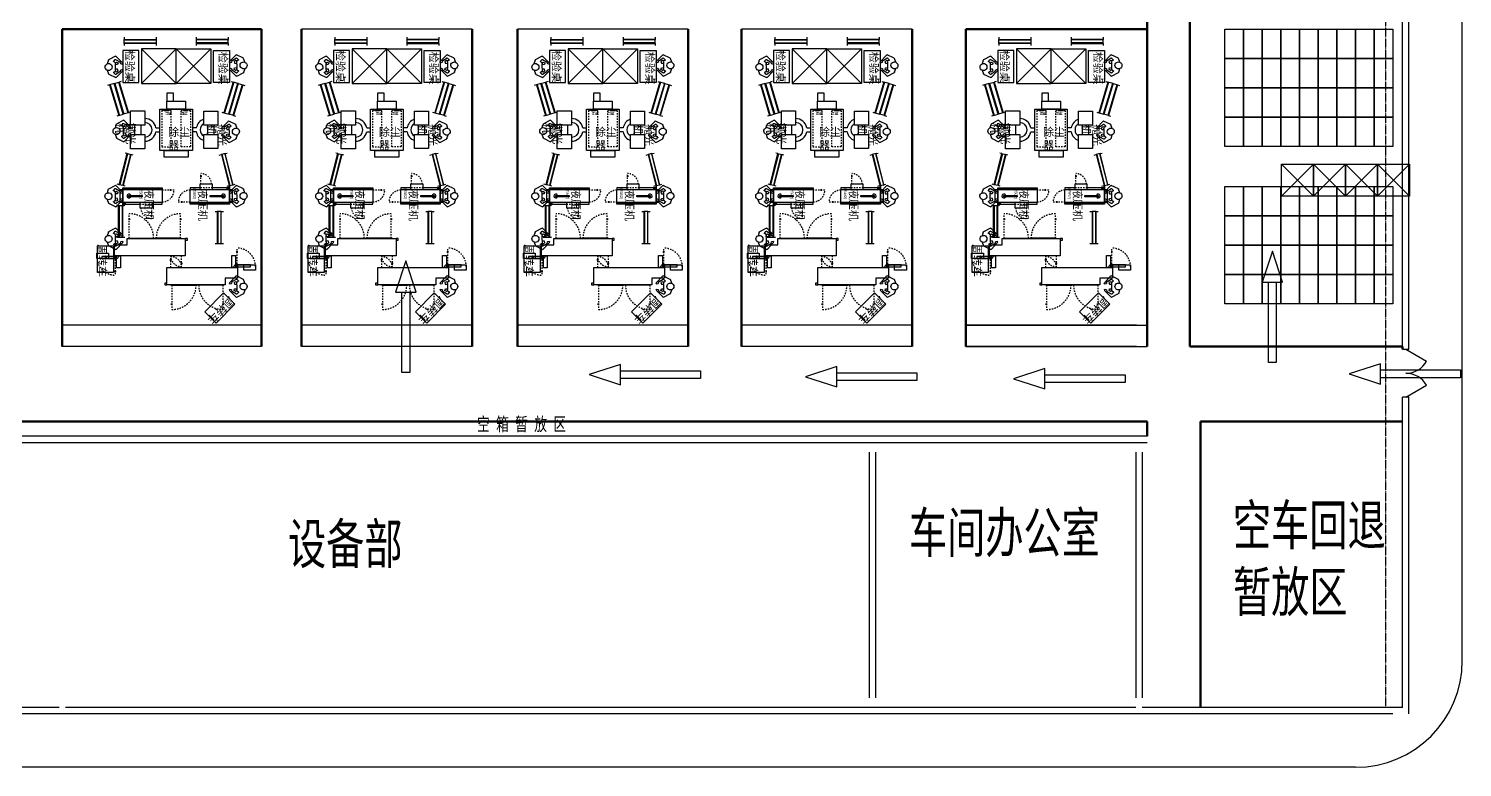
# Model space of a CAD drawing. Header units: millimetres. Extents: x 958 to 636282, y 2095 to 161571.
# Drawn here: x 489090 to 542839, y 5095 to 32785 of the extents above; entities that cross this region are included whole.
import ezdxf

# ---------------------------------------------------------------- set-up
doc = ezdxf.new("R2010")
doc.units = ezdxf.units.MM
doc.linetypes.add('ACAD_ISO04W100', pattern=[30.5, 24, -3, 0.5, -3])
doc.linetypes.add('JIS_02_1.0', pattern=[2, 1, -1])
for name, color, linetype in [('9', 105, 'ACAD_ISO04W100'), ('dl', 3, 'Continuous'), ('wall', 2, 'Continuous'), ('WINDOW', 4, 'Continuous'), ('其他', 7, 'Continuous'), ('墙体', 7, 'Continuous'), ('物流动线', 7, 'Continuous'), ('设备', 7, 'Continuous'), ('设备名称', 3, 'Continuous')]:
    doc.layers.add(name, color=color, linetype=linetype)
doc.layers.add('动线', color=2, linetype='Continuous', lineweight=120)
doc.styles.add('1', font='', dxfattribs={"width": 0.7})
doc.styles.get("Standard").update_dxf_attribs({"font": 'arial.ttf'})
doc.styles.get('1').set_extended_font_data('FangSong_GB2312')

# ---------------------------------------------------------------- blocks, each defined once
blk = doc.blocks.new('M_A0GGR')
for p, q in [((-0.5, 0), (-0.25, -0.433)), ((0.5, 0), (0.25, -0.433))]:
    blk.add_line(p, q)
for centre, start, end in [((-0.5, 0), 300, 0), ((0.5, 0), 180, 240)]:
    blk.add_arc(centre, 0.5, start, end)
blk = doc.blocks.new('Y30-25B2')
at = {"layer": '设备', "color": 4, "linetype": 'JIS_02_1.0', "ltscale": 50}
for p, q in [((1392, 1205), (1392, 1133)), ((1404, 871), (1404, 1271)), ((1415, 1205), (1415, 1133)), ((559, 211), (999, 211)), ((669, 223), (741, 223)), ((669, 199), (741, 199))]:
    blk.add_line(p, q, dxfattribs=at)
at = {"layer": '设备'}
for points in [[(999, 671), (2479, 671), (2479, 741), (1839, 741)], [(1369, 741), (999, 741), (999, 671)]]:
    blk.add_lwpolyline(points, dxfattribs=at)
for points in [[(999, 671), (2479, 671), (2479, 191), (999, 191)], [(1369, 671), (1839, 671), (1839, 871), (1369, 871)], [(2469, 671), (2389, 671), (2389, 731), (2469, 731)], [(2479, 671), (2469, 671), (2469, 811), (2479, 811)], [(2479, 671), (2579, 671), (2579, 191), (2479, 191)], [(999, 191), (2479, 191), (2479, 121), (999, 121)], [(1749, 456), (2249, 456), (2249, 406), (1749, 406)]]:
    blk.add_lwpolyline(points, close=True, dxfattribs=at)
at = {"layer": '设备', "color": 6, "linetype": 'JIS_02_1.0', "ltscale": 50}
blk.add_lwpolyline([(1839, 741), (1369, 741)], dxfattribs=at)
at = {"layer": '设备', "color": 4, "linetype": 'JIS_02_1.0', "ltscale": 50}
for centre, radius, start, end in [((1404, 871), 400, 0, 90), ((999, 211), 440, 90, 180)]:
    blk.add_arc(centre, radius, start, end, dxfattribs=at)
at = {"layer": '设备'}
blk.add_arc((2249, 431), 75, 199.4712, 160.5288, dxfattribs=at)
blk = doc.blocks.new('除尘器')
at = {"layer": '设备'}
for points in [[(578, 2144), (828, 2144), (828, 2444), (578, 2444)], [(318, 1844), (1538, 1844), (1538, 304), (318, 304)], [(1278, 1844), (578, 1844), (578, 2144), (1278, 2144)], [(478, 304), (1378, 304), (1378, 54), (478, 54)]]:
    blk.add_lwpolyline(points, close=True, dxfattribs=at)
at = {"layer": '设备', "insert": (631, 1142), "char_height": 300, "width": 978.98, "attachment_point": 1}
blk.add_mtext('除尘器', dxfattribs=at)
blk = doc.blocks.new('新弯管机')
for p, q in [((1312, 2306), (1312, 2266)), ((2062, 776), (2062, 851)), ((2062, 776), (2062, 106))]:
    blk.add_line(p, q)
for points in [[(1312, 3276), (1292, 3276), (1292, 2306), (1312, 2306)], [(1312, 1296), (1292, 1296), (1292, 2266), (1312, 2266)], [(1962, 996), (2412, 996), (2412, 851), (1962, 851)]]:
    blk.add_lwpolyline(points, close=True)
blk.add_circle((1992, 796), 7.78)
blk.add_arc((1949, 805), 122, 22.3111, 83.9491)
at = {"layer": '设备', "color": 4, "linetype": 'JIS_02_1.0', "ltscale": 50}
for p, q in [((1292, 3246), (382, 3246)), ((558, 3258), (629, 3258)), ((558, 3235), (629, 3235)), ((1962, 3276), (2362, 3276)), ((2220, 3289), (2291, 3289)), ((2220, 3265), (2291, 3265)), ((1292, 1326), (382, 1326)), ((558, 1337), (629, 1337)), ((558, 1313), (629, 1313)), ((1992, 796), (2682, 796)), ((2519, 808), (2591, 808)), ((2519, 784), (2591, 784))]:
    blk.add_line(p, q, dxfattribs=at)
at = {"layer": '设备'}
for points in [[(1312, 3426), (1372, 3426), (1372, 3506), (1312, 3506)], [(2062, 106), (1862, 106), (1862, 546), (2062, 546)], [(2062, 776), (1982, 776), (1982, 296), (2062, 296)]]:
    blk.add_lwpolyline(points, close=True, dxfattribs=at)
for points in [[(1962, 3426), (1962, 776), (1552, 776), (1552, 1246), (1312, 1246), (1312, 3426), (1962, 3426)], [(1962, 926), (1962, 926), (1962, 776), (2062, 776), (2062, 851)]]:
    blk.add_lwpolyline(points, dxfattribs=at)
at = {"layer": '设备', "color": 4, "linetype": 'JIS_02_1.0', "ltscale": 50}
for centre, radius, start, end in [((1292, 3246), 910, 180, 270), ((1962, 3276), 400, 270, 0), ((1292, 1326), 910, 90, 180), ((1992, 796), 690, 270, 0)]:
    blk.add_arc(centre, radius, start, end, dxfattribs=at)
blk = doc.blocks.new('A$C6195158C')
for p, q in [((0, 230), (0, 310)), ((0, 210), (1200, 210)), ((0, 100), (1200, 100)), ((0, 0), (0, 80)), ((1200, 230), (1200, 310)), ((1200, 0), (1200, 80))]:
    blk.add_line(p, q)
blk.add_lwpolyline([(0, 80), (1200, 80), (1200, 230), (0, 230)], close=True)
blk = doc.blocks.new('A$C35020EBF')
at = {"color": 4, "linetype": 'ByBlock'}
for p, q in [((11, 913), (6, 870)), ((433, 1338), (16, 925)), ((153, 895), (178, 982)), ((188, 993), (449, 1142)), ((412, 976), (300, 923)), ((300, 923), (327, 819)), ((506, 955), (412, 976)), ((893, 1106), (456, 1341)), ((473, 1138), (570, 1030)), ((567, 1001), (477, 934)), ((975, 863), (902, 1094)), ((0, 488), (3, 444)), ((8, 432), (412, 6)), ((133, 472), (26, 507)), ((31, 850), (140, 881)), ((169, 371), (146, 458)), ((433, 202), (177, 359)), ((292, 426), (323, 528)), ((402, 369), (292, 426)), ((323, 528), (452, 539)), ((327, 819), (457, 804)), ((497, 386), (402, 369)), ((434, 2), (879, 224)), ((455, 672), (451, 474)), ((458, 869), (455, 672)), ((558, 310), (458, 205)), ((468, 409), (556, 339)), ((888, 235), (969, 463))]:
    blk.add_line(p, q, dxfattribs=at)
at = {"color": 4, "linetype": 'ByBlock', "extrusion": (0, 0, -1)}
for centre, major_axis, start_param, end_param in [((30, 911), (13.8, 13.8), 4.027234, 4.717108), ((197, 976), (-13.8, 13.8), 5.781166, 6.550917), ((447, 1324), (-13.8, 13.8), 0.004719, 1.280356), ((458, 1125), (-13.8, 13.8), 0.267732, 1.625242), ((677, 840), (-156, 156), 5.629991, 5.936422), ((555, 1017), (-13.8, 13.8), 1.625242, 3.286363), ((886, 665), (218, 0), 1.181713, 5.134209), ((884, 1088), (-13.8, 13.8), 1.280356, 2.050777), ((19, 489), (13.8, 13.8), 3.859205, 5.815323), ((22, 446), (13.8, 13.8), 3.169331, 3.859205), ((22, 446), (13.8, 13.8), 3.169331, 3.859205), ((26, 868), (-13.8, 13.8), 3.641913, 5.598031), ((127, 453), (13.8, 13.8), -0.467863, 0.534476), ((134, 900), (-13.8, 13.8), 2.639574, 3.641913), ((187, 375), (-13.8, 13.8), 4.477115, 5.246865), ((426, 19), (-13.8, 13.8), 3.464491, 4.740127), ((444, 218), (-13.8, 13.8), 3.119604, 4.477115), ((671, 496), (156, 156), 3.520813, 3.827245), ((544, 323), (-13.8, 13.8), 1.458483, 3.119604), ((870, 241), (13.8, 13.8), 1.123273, 1.893694), ((886, 665), (-218, 0), 1.992351, 4.323042)]:
    blk.add_ellipse(centre, major_axis=major_axis, ratio=1, start_param=start_param, end_param=end_param, dxfattribs=at)
blk = doc.blocks.new('3支架')
for p, q in [((210, 529), (210, 609)), ((1410, 529), (1410, 609)), ((210, 354), (210, 529)), ((210, 529), (1410, 529)), ((210, 504), (1410, 504)), ((210, 354), (1410, 354)), ((210, 329), (1410, 329)), ((210, 179), (1410, 179)), ((210, 74), (210, 154)), ((210, 154), (1410, 154)), ((1410, 529), (1410, 354)), ((1410, 74), (1410, 154))]:
    blk.add_line(p, q)
blk.add_lwpolyline([(210, 154), (1410, 154), (1410, 354), (210, 354)], close=True)
blk = doc.blocks.new('A$C5E91654F')
for p, q in [((2635, 5136), (1335, 3836)), ((1335, 5136), (2635, 3836)), ((2635, 2536), (1335, 3836)), ((1335, 2536), (2635, 3836))]:
    blk.add_line(p, q)
for points in [[(10911, 6039), (11618, 5332), (11194, 4907), (10487, 5615)], [(1403, 5836), (2603, 5836), (2603, 5236), (1403, 5236)], [(1335, 5136), (2635, 5136), (2635, 3836), (1335, 3836)], [(1335, 2536), (2635, 2536), (2635, 3836), (1335, 3836)], [(1403, 1836), (2603, 1836), (2603, 2436), (1403, 2436)], [(9726, 883), (8726, 883), (8726, 1483), (9726, 1483)]]:
    blk.add_lwpolyline(points, close=True)
at = {"layer": '其他', "color": 2}
blk.add_line((600, 7036), (600, 636), dxfattribs=at)
at = {"layer": '其他'}
for p, q in [((11700, 7036), (11700, 636)), ((12500, 7036), (12500, 636))]:
    blk.add_line(p, q, dxfattribs=at)
at = {"layer": '设备'}
for p, q in [((4299, 4593), (4298, 4446)), ((4447, 4593), (4448, 4446)), ((4299, 3080), (4298, 3226)), ((4447, 3080), (4448, 3226))]:
    blk.add_line(p, q, dxfattribs=at)
at = {"layer": '设备', "color": 6, "linetype": 'JIS_02_1.0', "ltscale": 50}
blk.add_line((3603, 3558), (3603, 3568), dxfattribs=at)
at = {"layer": '设备'}
for points in [[(3673, 4871), (3673, 5396), (4198, 5396), (4198, 4871)], [(4548, 4871), (4548, 5396), (5073, 5396), (5073, 4871)], [(4198, 5259), (4198, 5009), (4548, 5009), (4548, 5259)], [(3663, 2126), (3663, 2661), (4198, 2661), (4198, 2126)], [(4198, 2519), (4198, 2269), (4548, 2269), (4548, 2519)], [(4548, 2126), (4548, 2661), (5083, 2661), (5083, 2126)]]:
    blk.add_lwpolyline(points, close=True, dxfattribs=at)
at = {"layer": '设备', "color": 6, "linetype": 'JIS_02_1.0', "ltscale": 50}
for points in [[(3653, 4372), (5013, 4372), (5013, 4022), (3653, 4022), (3653, 4372)], [(3653, 3300), (5013, 3300), (5013, 3650), (3653, 3650), (3653, 3300)]]:
    blk.add_lwpolyline(points, dxfattribs=at)
at = {"layer": '设备', "color": 6, "linetype": 'ByBlock', "ltscale": 50}
for points in [[(3653, 4282), (3653, 4292), (3634, 4292), (3634, 4106), (3653, 4106), (3653, 4116), (3644, 4116), (3644, 4282), (3653, 4282), (3653, 4116)], [(3653, 3390), (3653, 3380), (3634, 3380), (3634, 3567), (3653, 3567), (3653, 3557), (3644, 3557), (3644, 3390), (3653, 3390), (3653, 3557)]]:
    blk.add_lwpolyline(points, dxfattribs=at)
at = {"layer": '设备'}
for centre, radius, start, end in [((4373, 5011), 425, 199.2331, 259.992), ((4373, 5011), 275, 210.6033, 270), ((4373, 5011), 275, 270, 329.3967), ((4373, 5011), 425, 280.008, 340.7669), ((4373, 2661), 425, 100.008, 180), ((4373, 2661), 275, 90, 180), ((4373, 2661), 275, 0, 90), ((4373, 2661), 425, 0, 79.992)]:
    blk.add_arc(centre, radius, start, end, dxfattribs=at)
at = {"xscale": 0.6000000000235218, "yscale": 0.6000000000203727, "zscale": 0.6000000000000001}
for p, rotation in [((2371, 5845), 91.72114113302071), ((7268, 5845), 91.72114113302071), ((10660, 5845), 91.72114113302071), ((4854, 5558), 91.72114113302071), ((1603, 1824), 271.7211411330207), ((4004, 2120), 271.7211411330207), ((6445, 1818), 271.7211411330207), ((8046, 1824), 271.7211411330207)]:
    blk.add_blockref('A$C35020EBF', p, dxfattribs=dict(at, rotation=rotation))
for p, rotation in [((5321, 5453), 14.12290162912831), ((900, 5790), 270)]:
    blk.add_blockref('A$C6195158C', p, dxfattribs=dict(rotation=rotation))
blk.add_blockref('A$C6195158C', (7430, 5296))
at = {"xscale": -1}
for p, rotation in [((900, 1883), 270), ((5321, 2219), 165.8770983708717), ((7210, 1909), 180)]:
    blk.add_blockref('A$C6195158C', p, dxfattribs=dict(at, rotation=rotation))
at = {"layer": '其他'}
for name, p, rotation in [('3支架', (2336, 5884), 343.3806844190269), ('除尘器', (5447, 2908), 90)]:
    blk.add_blockref(name, p, dxfattribs=dict(at, rotation=rotation))
at = {"layer": '其他', "xscale": -1, "rotation": 196.6193155809731}
blk.add_blockref('3支架', (2336, 1788), dxfattribs=at)
at = {"layer": '设备'}
for name, p, rotation in [('新弯管机', (11490, 6918), 180), ('Y30-25B2', (7284, 3358), 90), ('Y30-25B2', (6422, 4315), 270)]:
    blk.add_blockref(name, p, dxfattribs=dict(at, rotation=rotation))
blk.add_blockref('新弯管机', (7136, 754), dxfattribs=at)
at = {"layer": '设备', "char_height": 100, "width": 176.95}
for insert, attachment_point in [((3688, 4250), 1), ((3688, 3422), 7)]:
    blk.add_mtext('\\pxsm0.8;抽屉', dxfattribs=dict(at, insert=insert, attachment_point=attachment_point))
at = {"layer": '设备名称', "insert": (10809, 6050), "char_height": 300, "width": 1495.89, "attachment_point": 1, "rotation": 315}
blk.add_mtext('\\pxsm0.8;{\\fSimSun|b0|i0|c134|p2;\\C7;周转车}', dxfattribs=at)
at = {"layer": '设备名称', "char_height": 300}
for s, insert, width, attachment_point in [('\\pxsm0.8;{\\fSimSun|b0|i0|c134|p2;\\C7;检验桌}', (1451, 5747), 1358.03, 1), ('\\pxsm0.8;抛光机', (4155, 5709), 947.22, 1), ('\\pxsm0.8;液压机\\P{\\H0.33333x;(25B2)}', (6556, 4980), 1584.49, 1), ('\\pxsm0.8;液压机\\P{\\H0.33333x;(25B2)}', (6554, 2970), 1584.49, 1), ('\\pxsm0.8;{\\fSimSun|b0|i0|c134|p2;\\C7;检验桌}', (1378, 1914), 1321.53, 7), ('\\pxsm0.8;抛光机', (4099, 2276), 947.22, 1), ('\\pxsm0.8;{\\fSimSun|b0|i0|c134|p2;\\C7;周转车}', (8655, 1207), 1419.45, 1)]:
    blk.add_mtext(s, dxfattribs=dict(at, insert=insert, width=width, attachment_point=attachment_point))
blk = doc.blocks.new('托盘')
for p, q in [((0, 1200), (1200, 0)), ((1200, 1200), (0, 0))]:
    blk.add_line(p, q)
blk.add_lwpolyline([(0, 1200), (1200, 1200), (1200, 0), (0, 0)], close=True)

msp = doc.modelspace()

# ---------------------------------------------------------------- linework, layer by layer
for p, q in [((540599.068, 20765.328), (540599.062, 48965.328)), ((540599.068, 17095.337), (540599.068, 18965.328)), ((540599.07, 7335.337), (540599.068, 17095.337)), ((490229.07, 7335.328), (478625.046, 7335.326)), ((530599.07, 7335.335), (490469.07, 7335.328)), ((540599.07, 7335.337), (530839.07, 7335.335))]:
    msp.add_line(p, q)
for points in [[(540599.068, 20765.328), (540839.068, 20765.328)], [(540839.06, 17215.328), (540839.06, 18965.328), (540599.068, 18965.328)]]:
    msp.add_lwpolyline(points)
at = {"layer": '9', "color": 125, "ltscale": 0.1}
msp.add_line((539969.05, 7335.328), (539969.05, 57095.328), dxfattribs=at)
at = {"layer": 'dl'}
for p, q in [((542839.07, 9095.338), (542839.059, 65335.338)), ((538839.07, 5095.337), (401859.07, 5095.312))]:
    msp.add_line(p, q, dxfattribs=at)
msp.add_arc((538839.07, 9095.337), 4000, 270.0000105, 0.0000105, dxfattribs=at)
at = {"layer": 'wall'}
for p, q in [((540839.068, 20765.328), (540839.063, 47515.341)), ((540839.07, 7095.337), (540839.068, 18965.328)), ((540239.062, 7095.325), (480949.07, 7095.311))]:
    msp.add_line(p, q, dxfattribs=at)
at = {"layer": '动线'}
for p, q in [((531019.059, 20865.328), (531019.059, 48265.329)), ((532619.059, 20865.328), (532619.059, 48265.329)), ((490349.059, 20865.328), (490349.059, 32765.328)), ((497819.077, 32765.328), (490349.059, 32765.328)), ((497819.077, 32765.328), (497819.077, 20865.328)), ((499319.068, 20865.328), (499319.068, 32765.328)), ((505719.068, 32765.328), (505719.068, 20865.328)), ((507419.059, 20865.328), (507419.059, 32765.328)), ((513819.059, 20865.328), (513819.059, 32765.328)), ((515819.059, 20865.327), (515819.059, 32765.328)), ((522219.059, 20865.327), (522219.059, 32765.328)), ((524219.059, 20865.328), (524219.059, 32765.328)), ((524219.059, 32765.328), (531019.059, 32765.328)), ((540599.068, 20865.328), (532619.059, 20865.328)), ((540599.068, 20765.328), (540599.068, 20865.328)), ((531019.059, 18065.328), (480949.069, 18065.328)), ((531019.059, 18065.328), (531019.078, 17515.335)), ((533019.069, 18065.328), (540599.068, 18065.329)), ((533019.069, 18065.328), (533019.069, 7335.336))]:
    msp.add_line(p, q, dxfattribs=at)
at = {"layer": '墙体'}
for p, q in [((531019.069, 17515.326), (480769.046, 17515.326)), ((480769.046, 17275.326), (531019.069, 17275.334)), ((520599.069, 16915.326), (520599.069, 7695.345)), ((520839.069, 16915.326), (520839.069, 7695.345)), ((530599.069, 16915.326), (530599.069, 7695.345)), ((530839.069, 16915.326), (530839.069, 7695.345))]:
    msp.add_line(p, q, dxfattribs=at)
for points in [[(534639.05, 32765.329), (534639.05, 31665.329), (533939.05, 31665.329), (533939.05, 32765.329)], [(535339.05, 32765.329), (535339.05, 31665.329), (534639.05, 31665.329), (534639.05, 32765.329)], [(536039.05, 32765.329), (536039.05, 31665.329), (535339.05, 31665.329), (535339.05, 32765.329)], [(536739.05, 32765.329), (536739.05, 31665.329), (536039.05, 31665.329), (536039.05, 32765.329)], [(537439.05, 32765.329), (537439.05, 31665.329), (536739.05, 31665.329), (536739.05, 32765.329)], [(538139.05, 32765.329), (538139.05, 31665.329), (537439.05, 31665.329), (537439.05, 32765.329)], [(538839.05, 32765.329), (538839.05, 31665.329), (538139.05, 31665.329), (538139.05, 32765.329)], [(539539.05, 32765.329), (539539.05, 31665.329), (538839.05, 31665.329), (538839.05, 32765.329)], [(540239.05, 32765.329), (540239.05, 31665.329), (539539.05, 31665.329), (539539.05, 32765.329)], [(534639.05, 31665.329), (534639.05, 30565.329), (533939.05, 30565.329), (533939.05, 31665.329)], [(535339.05, 31665.329), (535339.05, 30565.329), (534639.05, 30565.329), (534639.05, 31665.329)], [(536039.05, 31665.329), (536039.05, 30565.329), (535339.05, 30565.329), (535339.05, 31665.329)], [(536739.05, 31665.329), (536739.05, 30565.329), (536039.05, 30565.329), (536039.05, 31665.329)], [(537439.05, 31665.329), (537439.05, 30565.329), (536739.05, 30565.329), (536739.05, 31665.329)], [(538139.05, 31665.329), (538139.05, 30565.329), (537439.05, 30565.329), (537439.05, 31665.329)], [(538839.05, 31665.329), (538839.05, 30565.329), (538139.05, 30565.329), (538139.05, 31665.329)], [(539539.05, 31665.329), (539539.05, 30565.329), (538839.05, 30565.329), (538839.05, 31665.329)], [(540239.05, 31665.329), (540239.05, 30565.329), (539539.05, 30565.329), (539539.05, 31665.329)], [(534639.05, 30565.329), (534639.05, 29465.329), (533939.05, 29465.329), (533939.05, 30565.329)], [(535339.05, 30565.329), (535339.05, 29465.329), (534639.05, 29465.329), (534639.05, 30565.329)], [(536039.05, 30565.329), (536039.05, 29465.329), (535339.05, 29465.329), (535339.05, 30565.329)], [(536739.05, 30565.329), (536739.05, 29465.329), (536039.05, 29465.329), (536039.05, 30565.329)], [(537439.05, 30565.329), (537439.05, 29465.329), (536739.05, 29465.329), (536739.05, 30565.329)], [(538139.05, 30565.329), (538139.05, 29465.329), (537439.05, 29465.329), (537439.05, 30565.329)], [(538839.05, 30565.329), (538839.05, 29465.329), (538139.05, 29465.329), (538139.05, 30565.329)], [(539539.05, 30565.329), (539539.05, 29465.329), (538839.05, 29465.329), (538839.05, 30565.329)], [(540239.05, 30565.329), (540239.05, 29465.329), (539539.05, 29465.329), (539539.05, 30565.329)], [(534639.05, 29465.329), (534639.05, 28365.329), (533939.05, 28365.329), (533939.05, 29465.329)], [(535339.05, 29465.329), (535339.05, 28365.329), (534639.05, 28365.329), (534639.05, 29465.329)], [(536039.05, 29465.329), (536039.05, 28365.329), (535339.05, 28365.329), (535339.05, 29465.329)], [(536739.05, 29465.329), (536739.05, 28365.329), (536039.05, 28365.329), (536039.05, 29465.329)], [(537439.05, 29465.329), (537439.05, 28365.329), (536739.05, 28365.329), (536739.05, 29465.329)], [(538139.05, 29465.329), (538139.05, 28365.329), (537439.05, 28365.329), (537439.05, 29465.329)], [(538839.05, 29465.329), (538839.05, 28365.329), (538139.05, 28365.329), (538139.05, 29465.329)], [(539539.05, 29465.329), (539539.05, 28365.329), (538839.05, 28365.329), (538839.05, 29465.329)], [(540239.05, 29465.329), (540239.05, 28365.329), (539539.05, 28365.329), (539539.05, 29465.329)], [(534639.05, 26865.329), (534639.05, 25765.329), (533939.05, 25765.329), (533939.05, 26865.329)], [(535339.05, 26865.329), (535339.05, 25765.329), (534639.05, 25765.329), (534639.05, 26865.329)], [(536039.05, 26865.329), (536039.05, 25765.329), (535339.05, 25765.329), (535339.05, 26865.329)], [(536739.05, 26865.329), (536739.05, 25765.329), (536039.05, 25765.329), (536039.05, 26865.329)], [(537439.05, 26865.329), (537439.05, 25765.329), (536739.05, 25765.329), (536739.05, 26865.329)], [(538139.05, 26865.329), (538139.05, 25765.329), (537439.05, 25765.329), (537439.05, 26865.329)], [(538839.05, 26865.329), (538839.05, 25765.329), (538139.05, 25765.329), (538139.05, 26865.329)], [(539539.05, 26865.329), (539539.05, 25765.329), (538839.05, 25765.329), (538839.05, 26865.329)], [(540239.05, 26865.329), (540239.05, 25765.329), (539539.05, 25765.329), (539539.05, 26865.329)], [(534639.05, 25765.329), (534639.05, 24665.329), (533939.05, 24665.329), (533939.05, 25765.329)], [(535339.05, 25765.329), (535339.05, 24665.329), (534639.05, 24665.329), (534639.05, 25765.329)], [(536039.05, 25765.329), (536039.05, 24665.329), (535339.05, 24665.329), (535339.05, 25765.329)], [(536739.05, 25765.329), (536739.05, 24665.329), (536039.05, 24665.329), (536039.05, 25765.329)], [(537439.05, 25765.329), (537439.05, 24665.329), (536739.05, 24665.329), (536739.05, 25765.329)], [(538139.05, 25765.329), (538139.05, 24665.329), (537439.05, 24665.329), (537439.05, 25765.329)], [(538839.05, 25765.329), (538839.05, 24665.329), (538139.05, 24665.329), (538139.05, 25765.329)], [(539539.05, 25765.329), (539539.05, 24665.329), (538839.05, 24665.329), (538839.05, 25765.329)], [(540239.05, 25765.329), (540239.05, 24665.329), (539539.05, 24665.329), (539539.05, 25765.329)], [(534639.05, 24665.329), (534639.05, 23565.329), (533939.05, 23565.329), (533939.05, 24665.329)], [(535339.05, 24665.329), (535339.05, 23565.329), (534639.05, 23565.329), (534639.05, 24665.329)], [(536039.05, 24665.329), (536039.05, 23565.329), (535339.05, 23565.329), (535339.05, 24665.329)], [(536739.05, 24665.329), (536739.05, 23565.329), (536039.05, 23565.329), (536039.05, 24665.329)], [(537439.05, 24665.329), (537439.05, 23565.329), (536739.05, 23565.329), (536739.05, 24665.329)], [(538139.05, 24665.329), (538139.05, 23565.329), (537439.05, 23565.329), (537439.05, 24665.329)], [(538839.05, 24665.329), (538839.05, 23565.329), (538139.05, 23565.329), (538139.05, 24665.329)], [(539539.05, 24665.329), (539539.05, 23565.329), (538839.05, 23565.329), (538839.05, 24665.329)], [(540239.05, 24665.329), (540239.05, 23565.329), (539539.05, 23565.329), (539539.05, 24665.329)], [(534639.05, 23565.329), (534639.05, 22465.329), (533939.05, 22465.329), (533939.05, 23565.329)], [(535339.05, 23565.329), (535339.05, 22465.329), (534639.05, 22465.329), (534639.05, 23565.329)], [(536039.05, 23565.329), (536039.05, 22465.329), (535339.05, 22465.329), (535339.05, 23565.329)], [(536739.05, 23565.329), (536739.05, 22465.329), (536039.05, 22465.329), (536039.05, 23565.329)], [(537439.05, 23565.329), (537439.05, 22465.329), (536739.05, 22465.329), (536739.05, 23565.329)], [(538139.05, 23565.329), (538139.05, 22465.329), (537439.05, 22465.329), (537439.05, 23565.329)], [(538839.05, 23565.329), (538839.05, 22465.329), (538139.05, 22465.329), (538139.05, 23565.329)], [(539539.05, 23565.329), (539539.05, 22465.329), (538839.05, 22465.329), (538839.05, 23565.329)], [(540239.05, 23565.329), (540239.05, 22465.329), (539539.05, 22465.329), (539539.05, 23565.329)]]:
    msp.add_lwpolyline(points, close=True, dxfattribs=at)
at = {"layer": '物流动线', "color": 3}
for points in [[(535718.275, 24447.986), (535335.522, 23277.307), (536101.029, 23277.307)], [(503229.901, 24079.446), (502847.148, 22908.768), (503612.654, 22908.768)], [(535572.458, 23277.307), (535864.093, 23277.307), (535864.093, 20270.559), (535572.458, 20270.559)], [(503084.083, 22908.768), (503375.718, 22908.768), (503375.718, 19902.02), (503084.083, 19902.02)], [(510101.715, 19817.364), (511272.394, 19434.61), (511272.394, 20200.117)], [(511272.394, 19671.546), (511272.394, 19963.181), (514279.141, 19963.181), (514279.141, 19671.546)], [(518214.35, 19739.462), (519385.028, 19356.709), (519385.028, 20122.216)], [(526014.96, 19661.561), (527185.638, 19278.807), (527185.638, 20044.314)], [(538596.639, 19844.217), (539767.318, 19461.463), (539767.318, 20226.97)], [(539767.318, 19698.399), (539767.318, 19990.034), (542774.065, 19990.034), (542774.065, 19698.399)], [(519385.028, 19593.645), (519385.028, 19885.28), (522391.776, 19885.28), (522391.776, 19593.645)], [(527185.638, 19515.743), (527185.638, 19807.378), (530192.386, 19807.378), (530192.386, 19515.743)]]:
    msp.add_lwpolyline(points, close=True, dxfattribs=at)
at = {"layer": '设备'}
for p, q in [((497819.077, 21665.328), (490349.059, 21665.328)), ((524219.059, 21665.328), (531019.059, 21665.328)), ((497819.077, 20865.328), (490349.059, 20865.328)), ((524219.059, 20865.328), (531019.059, 20865.328))]:
    msp.add_line(p, q, dxfattribs=at)

# ---------------------------------------------------------------- block references
for p in [(536060.759, 26505.008), (537260.759, 26505.008), (538460.759, 26505.008), (539660.759, 26505.008)]:
    msp.add_blockref('托盘', p)
at = {"layer": 'WINDOW', "xscale": 1800, "yscale": 1800, "zscale": 1800, "rotation": 90}
msp.add_blockref('M_A0GGR', (540719.058, 19865.325), dxfattribs=at)
at = {"layer": '设备', "rotation": 270}
for p in [(490782.961, 33365.328), (498682.951, 33365.328), (506782.942, 33365.329), (515182.942, 33365.328), (523582.942, 33365.328)]:
    msp.add_blockref('A$C5E91654F', p, dxfattribs=at)

# ---------------------------------------------------------------- texts
at = {"attachment_point": 1, "style": '1'}
for s, insert, char_height, width in [('空 箱 暂 放 区', (505899.074, 18212.188), 500, 4001.18465), ('空车回退暂放区', (534238.272, 14928.349), 1500, 5739.41926), ('车间办公室', (522089.04, 14645.182), 1500, 7687.0377), ('设备部', (498811.721, 14227.316), 1500, 7116.18067)]:
    msp.add_mtext(s, dxfattribs=dict(at, insert=insert, char_height=char_height, width=width))

doc.saveas('drawing.dxf')
